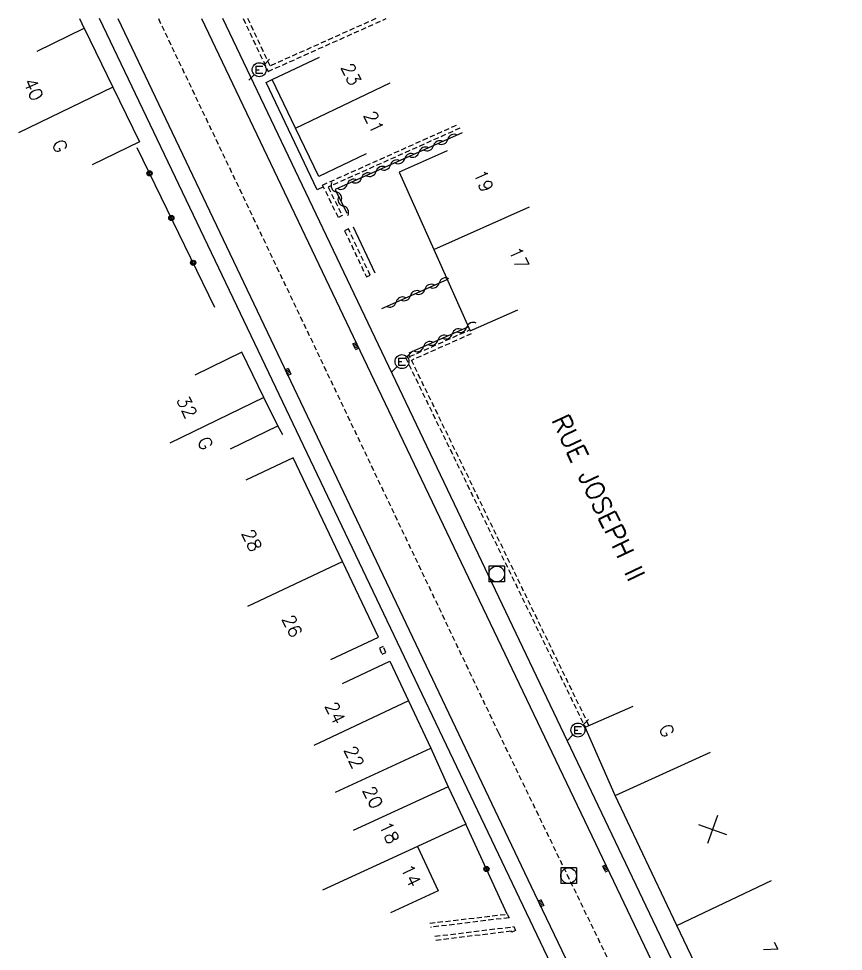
# Model space of a CAD drawing. Header units: millimetres. Extents: x 133017 to 134000, y 130000 to 131000.
# Drawn here: x 133921.3 to 134000, y 130911 to 131000 of the extents above; entities that cross this region are included whole.
import ezdxf
from ezdxf.enums import TextEntityAlignment as Align

# ---------------------------------------------------------------- set-up
doc = ezdxf.new("R2010")
doc.units = ezdxf.units.MM
doc.linetypes.add('DASHED', pattern=[0.75, 0.5, -0.25])
doc.layers.get('0').update_dxf_attribs({"linetype": 'CONTINUOUS'})
for name, color, linetype in [('W0001', 6, 'DASHED'), ('W0008', 7, 'CONTINUOUS'), ('W0100', 7, 'CONTINUOUS'), ('W0112', 1, 'DASHED'), ('W0310', 3, 'CONTINUOUS'), ('W0322', 7, 'CONTINUOUS'), ('W0400', 7, 'CONTINUOUS'), ('W0420', 7, 'CONTINUOUS'), ('W0471', 7, 'CONTINUOUS'), ('W0989', 7, 'CONTINUOUS'), ('W0991', 7, 'CONTINUOUS'), ('W1102', 7, 'CONTINUOUS')]:
    doc.layers.add(name, color=color, linetype=linetype)
doc.styles.get("Standard").update_dxf_attribs({"font": 'romans.shx', "width": 0.85})

# ---------------------------------------------------------------- blocks, each defined once
blk = doc.blocks.new('T420')
for p, q in [((0.75, 0.75), (-0.75, 0.75)), ((-0.75, 0.75), (-0.75, -0.75)), ((0.75, 0.75), (0.75, -0.75)), ((0.75, -0.75), (-0.75, -0.75))]:
    blk.add_line(p, q)
blk.add_ellipse((0, 0), major_axis=(-0.53, 0.53), ratio=1, start_param=3.926991, end_param=10.210176)
blk = doc.blocks.new('T400')
for p, q in [((-0.15, 0.3), (0.15, 0.3)), ((-0.15, -0.25), (-0.15, 0.3)), ((-0.15, 0.15), (0.15, 0.15)), ((-0.15, 0), (0.15, 0)), ((0.15, 0.3), (0.15, -0.25)), ((-0.15, -0.15), (0.15, -0.15)), ((-0.15, -0.25), (-0.15, -0.3)), ((-0.15, -0.3), (0.15, -0.3)), ((0.15, -0.3), (0.15, -0.25))]:
    blk.add_line(p, q)
blk = doc.blocks.new('T471')
for p, q in [((0.500001, 0.500001), (1.000002, 1.000002)), ((-0.333334, 0.333334), (-0.333334, -0.333334)), ((-0.333334, 0.333334), (0.333334, 0.333334)), ((-0.333334, 0), (0, 0)), ((-0.500001, -0.500001), (-1.000002, -1.000002)), ((-0.333334, -0.333334), (0.333334, -0.333334))]:
    blk.add_line(p, q)
blk.add_ellipse((0, 0), major_axis=(0.471405, 0.471405), ratio=1, start_param=5.497787144, end_param=11.780972451)
blk = doc.blocks.new('t991o')
at = {"color": 0, "linetype": 'Continuous'}
for p, q in [((-1, 1), (1, -1)), ((-1, -1), (1, 1))]:
    blk.add_line(p, q, dxfattribs=at)
blk = doc.blocks.new('t322o')
at = {"color": 0, "linetype": 'Continuous'}
for radius in [0.25, 0.15]:
    blk.add_circle((0, 0), radius, dxfattribs=at)
blk = doc.blocks.new('t310o')
at = {"color": 0, "linetype": 'Continuous'}
for centre, start, end in [((-0.5, 0.375), 216.8699, 323.1304), ((0.5, -0.375), 36.8699, 143.1303)]:
    blk.add_arc(centre, 0.625, start, end, dxfattribs=at)

msp = doc.modelspace()

# ---------------------------------------------------------------- linework, layer by layer
at = {"layer": 'W0001'}
msp.add_lwpolyline([(133934.644, 131000), (133967.092, 130931.838), (133995.635, 130872.807), (134000, 130863.62)], dxfattribs=at)
at = {"layer": 'W0008'}
for points in [[(133930.76, 131000), (133945.691, 130968.717), (133970.53, 130916.517), (133994.052, 130867.402), (133991.034, 130870.066), (133943.858, 130969.011), (133929.016, 131000)], [(133938.75, 131000), (133954.871, 130966.184), (133978.069, 130917.677), (134000, 130871.641)], [(134000, 130875.948), (133996.196, 130883.924), (133981.87, 130913.893), (133959.933, 130959.858), (133940.796, 131000)], [(133950.383, 130983.957), (133949.808, 130983.675), (133944.933, 130993.894), (133945.515, 130994.18)]]:
    msp.add_lwpolyline(points, dxfattribs=at)
at = {"layer": 'W0100'}
for points in [[(133923.082, 130996.894), (133927.577, 130999.083), (133930.312, 130993.466), (133932.832, 130988.229), (133928.327, 130986.061)], [(133954.469, 130987.095), (133949.965, 130984.923), (133947.74, 130989.535), (133945.515, 130994.18), (133950.024, 130996.34)], [(133962.192, 130987.394), (133957.629, 130985.352), (133960.936, 130977.962), (133964.383, 130970.195), (133968.953, 130972.222)], [(133941.525, 130958.949), (133946.027, 130961.126), (133944.72, 130963.829), (133942.616, 130968.161), (133938.118, 130965.977)], [(133951.111, 130938.821), (133955.631, 130940.96), (133952.203, 130948.202), (133947.515, 130958.091), (133942.997, 130955.949)], [(133952.209, 130936.549), (133956.732, 130938.681), (133958.521, 130934.884), (133960.63, 130930.363), (133962.309, 130926.698), (133963.967, 130923.124), (133963.967, 130923.124), (133959.377, 130920.994), (133961.336, 130916.771), (133956.8, 130914.667)], [(133995.335, 130901.545), (133990.826, 130899.383), (133989.19, 130902.795), (133984.116, 130913.45), (133978.221, 130925.85), (133975.365, 130932.376), (133979.946, 130934.38)]]:
    msp.add_lwpolyline(points, dxfattribs=at)
at = {"layer": 'W0112'}
for points in [[(133942.744, 131000), (133945.111, 130994.962), (133956.366, 131000)], [(133955.387, 131000), (133945.306, 130995.488), (133943.186, 131000)], [(133963.419, 130989.55), (133950.845, 130983.922), (133952.181, 130981.2), (133951.822, 130981.024), (133950.304, 130984.118), (133963.255, 130989.915)], [(133958.618, 130967.748), (133964.342, 130970.287)], [(133964.504, 130969.922), (133958.792, 130967.388)], [(133975.725, 130932.551), (133958.573, 130967.839), (133958.213, 130967.664), (133975.365, 130932.376)], [(133960.545, 130913.669), (133967.936, 130914.53), (133968.106, 130914.19), (133960.594, 130913.272)], [(133961.035, 130912.418), (133968.548, 130913.337), (133968.721, 130912.977), (133968.36, 130912.804), (133968.311, 130912.905), (133961.084, 130912.021)]]:
    msp.add_lwpolyline(points, dxfattribs=at)
for points in [[(133952.417, 130979.754), (133954.496, 130975.344), (133954.858, 130975.514), (133952.779, 130979.925)], [(133955.733, 130939.905), (133955.998, 130939.334), (133956.361, 130939.502), (133956.096, 130940.073)]]:
    msp.add_lwpolyline(points, close=True, dxfattribs=at)
at = {"layer": 'W0310'}
msp.add_line((133953.231, 130980.138), (133955.31, 130975.728), dxfattribs=at)
at = {"layer": 'W0310', "flags": 128}
for points in [[(133963.623, 130989.094), (133951.523, 130983.678), (133952.63, 130981.421)], [(133955.955, 130972.342), (133962.2, 130975.113)], [(133958.571, 130968.092), (133964.206, 130970.592)]]:
    msp.add_lwpolyline(points, dxfattribs=at)
at = {"layer": 'W0322', "flags": 128}
for points in [[(133927.105, 131000), (133927.556, 130999.067)], [(133940.044, 130972.432), (133932.616, 130987.675)], [(133946.509, 130960.289), (133946.027, 130961.126)], [(133967.936, 130914.53), (133963.967, 130923.124)]]:
    msp.add_lwpolyline(points, dxfattribs=at)
at = {"layer": 'W1102', "flags": 128}
for points in [[(133947.74, 130989.535), (133956.753, 130993.868)], [(133930.312, 130993.466), (133921.311, 130989.108)], [(133960.936, 130977.962), (133970.07, 130982.033)], [(133944.72, 130963.829), (133935.721, 130959.468)], [(133943.166, 130943.921), (133952.203, 130948.202)], [(133958.521, 130934.884), (133949.467, 130930.639)], [(133951.553, 130926.166), (133960.63, 130930.363)], [(133978.221, 130925.85), (133987.32, 130930.002)], [(133962.309, 130926.698), (133953.228, 130922.511)], [(133959.377, 130920.994), (133950.296, 130916.808)], [(133984.116, 130913.45), (133993.146, 130917.747)]]:
    msp.add_lwpolyline(points, dxfattribs=at)

# ---------------------------------------------------------------- block references
at = {"layer": 'W0310'}
for p, rotation in [((133960.885, 130987.868), 204.1130287478002), ((133962.254, 130988.481), 204.1130287478002), ((133959.516, 130987.255), 204.1130287478002), ((133956.777, 130986.03), 204.1130287478002), ((133958.146, 130986.643), 204.1130287478002), ((133955.408, 130985.417), 204.1130287478002), ((133952.67, 130984.191), 204.1130287478002), ((133954.039, 130984.804), 204.1130287478002), ((133951.63, 130983.46), 296.1425517761907), ((133952.29, 130982.113), 296.1425517761907), ((133961.44, 130974.775), 23.92742029197623), ((133958.698, 130973.559), 23.92742029197623), ((133960.069, 130974.167), 23.92742029197623), ((133957.326, 130972.95), 23.92742029197623), ((133964.056, 130970.525), 23.92742029199394), ((133961.314, 130969.309), 23.92742029199394), ((133962.685, 130969.917), 23.92742029199394), ((133959.942, 130968.7), 23.92742029199394)]:
    msp.add_blockref('t310o', p, dxfattribs=dict(at, rotation=rotation))
at = {"layer": 'W0322'}
for p, rotation in [((133933.802, 130985.242), 115.97920759198), ((133935.883, 130980.972), 115.97920759198), ((133937.963, 130976.702), 115.97920759198), ((133965.944, 130918.843), 114.7917178081416)]:
    msp.add_blockref('t322o', p, dxfattribs=dict(at, rotation=rotation))
at = {"layer": 'W0400'}
for p, rotation in [((133953.473, 130968.765), 25.65675327599547), ((133947.014, 130966.289), 205.1785331312533), ((133977.306, 130918.915), 26.23555412543874), ((133971.149, 130915.571), 205.591077797184)]:
    msp.add_blockref('T400', p, dxfattribs=dict(at, rotation=rotation))
at = {"layer": 'W0420'}
for p in [(133966.93, 130946.997), (133973.783, 130918.203)]:
    msp.add_blockref('T420', p, dxfattribs=at)
at = {"layer": 'W0471'}
for p in [(133944.261, 130995.119), (133957.888, 130967.268), (133974.669, 130932.104)]:
    msp.add_blockref('T471', p, dxfattribs=at)
at = {"layer": 'W0991', "rotation": 294.9876865244677}
msp.add_blockref('t991o', (133987.513, 130922.607), dxfattribs=at)

# ---------------------------------------------------------------- texts
at = {"layer": 'W0989'}
msp.add_text('RUE JOSEPH II', height=1.75, rotation=295.57646, dxfattribs=at).set_placement((133976.645, 130954.278), align=Align.MIDDLE)
at = {"layer": 'W0991'}
for s, rotation, p in [('23', 295.89933, (133953.037, 130994.696)), ('40', 294.11303, (133922.722, 130993.254)), ('21', 295.89933, (133955.202, 130990.127)), ('G', 294.11303, (133925.249, 130987.843)), ('19', 294.11303, (133965.674, 130984.512)), ('17', 294.11303, (133969.036, 130977.141)), ('32', 295.89933, (133937.37, 130962.94)), ('G', 295.61349, (133939.118, 130959.472)), ('28', 295.61349, (133943.569, 130950.213)), ('26', 295.61349, (133947.418, 130942.037)), ('24', 295.61349, (133951.508, 130933.74)), ('G', 295.61349, (133983.146, 130932.056)), ('22', 295.61349, (133953.313, 130929.531)), ('20', 295.61349, (133955.117, 130925.684)), ('18', 295.61349, (133956.681, 130922.317)), ('14', 295.61349, (133958.726, 130918.228)), ('7', 295.61349, (133993.01, 130911.254))]:
    msp.add_text(s, height=1.25, rotation=rotation, dxfattribs=at).set_placement(p, align=Align.MIDDLE)

doc.saveas('drawing.dxf')
